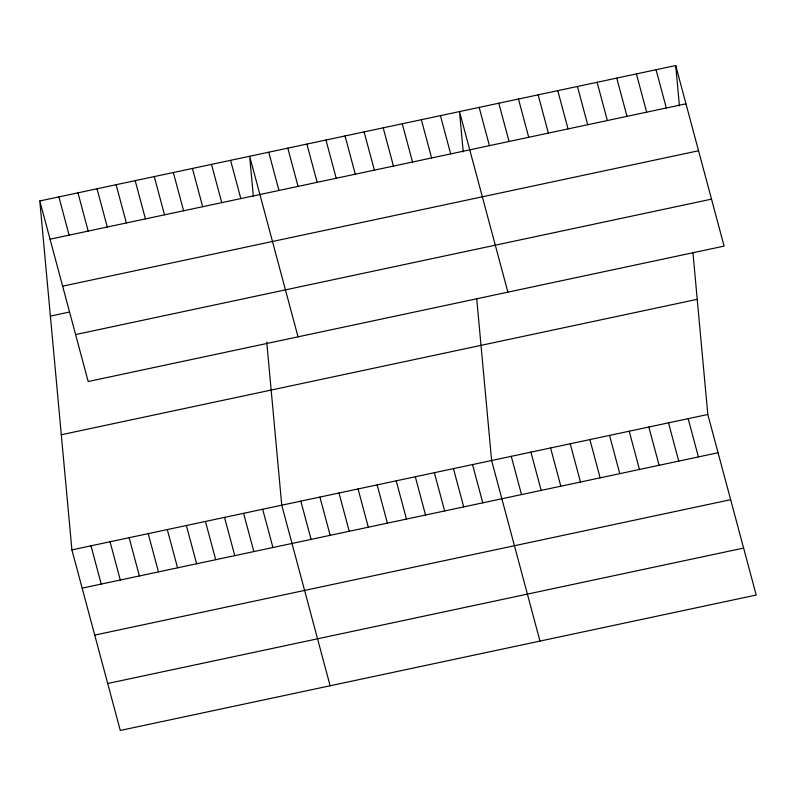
<?xml version="1.0" encoding="UTF-8"?>
<svg xmlns="http://www.w3.org/2000/svg" width="796" height="796" viewBox="0 0 796 796"><rect width="100%" height="100%" fill="white"/><g stroke="black" fill="none" stroke-linecap="round" stroke-linejoin="round"><path stroke-width="1.19" d="M39.8 200.96L675.714 65.541L724.101 246.113L88.187 381.523L39.8 200.96L71.899 549.887L120.286 730.459L756.2 595.04L707.813 414.477L692.928 252.591M50.048 239.208L685.963 103.798M62.635 286.172L698.55 150.762M50.397 316.102L69.471 312.042M75.6 334.559L711.515 199.149M61.312 434.745L697.226 299.326M71.899 549.887L707.813 414.477M82.147 588.144L718.072 452.725M94.734 635.108L730.648 499.689M107.699 683.495L743.613 548.076M656.063 69.73L666.312 107.977M636.402 73.919L646.65 112.166M616.751 78.098L626.999 116.355M688.162 418.656L698.41 456.914M597.09 82.287L607.348 120.534M668.511 422.845L678.759 461.103M577.438 86.475L587.687 124.723M648.849 427.034L659.098 465.282M557.787 90.654L568.036 128.912M629.198 431.213L639.447 469.471M538.126 94.843L548.374 133.091M609.537 435.402L619.785 473.66M518.475 99.032L528.723 137.28M589.886 439.591L600.134 477.839M498.813 103.211L509.062 141.469M570.225 443.77L580.473 482.028M479.162 107.4L489.411 145.648M550.573 447.959L560.822 486.217M507.888 292.152L459.501 111.589L463.212 151.887M530.912 452.148L541.171 490.396M440.427 115.649L450.675 153.897M421.353 119.708L431.601 157.966M511.261 456.327L521.509 494.585M402.269 123.768L412.527 162.026M539.987 641.078L491.61 460.516L476.714 298.629M383.194 127.838L393.443 166.085M472.525 464.575L482.774 502.833M364.12 131.897L374.369 170.145M453.451 468.645L463.7 506.893M345.036 135.957L355.295 174.215M434.377 472.705L444.626 510.952M325.962 140.026L336.21 178.274M415.293 476.764L425.542 515.022M306.888 144.086L317.136 182.334M396.219 480.824L406.467 519.082M287.804 148.146L298.062 186.403M377.145 484.893L387.393 523.141M268.73 152.205L278.978 190.463M358.061 488.953L368.309 527.211M298.032 336.837L249.655 156.275L253.357 196.572M338.987 493.013L349.235 531.27M230.571 160.334L240.82 198.592M319.912 497.082L330.161 535.33M211.497 164.394L221.746 202.652M300.828 501.142L311.077 539.389M192.423 168.463L202.672 206.711M330.131 685.774L281.754 505.201L266.75 342.121M173.339 172.523L183.587 210.771M262.68 509.261L272.928 547.519M154.265 176.583L164.513 214.84M243.596 513.33L253.844 551.578M135.191 180.642L145.439 218.9M224.522 517.39L234.77 555.648M116.107 184.712L126.355 222.96M205.448 521.45L215.696 559.707M97.032 188.771L107.281 227.029M186.364 525.519L196.612 563.767M77.958 192.831L88.207 231.089M167.289 529.579L177.538 567.827M58.874 196.901L69.123 235.148M148.215 533.638L158.464 571.896M129.131 537.698L139.38 575.956M110.057 541.768L120.305 580.015M90.983 545.827L101.231 584.085M675.714 65.541L679.426 105.848"/></g></svg>
